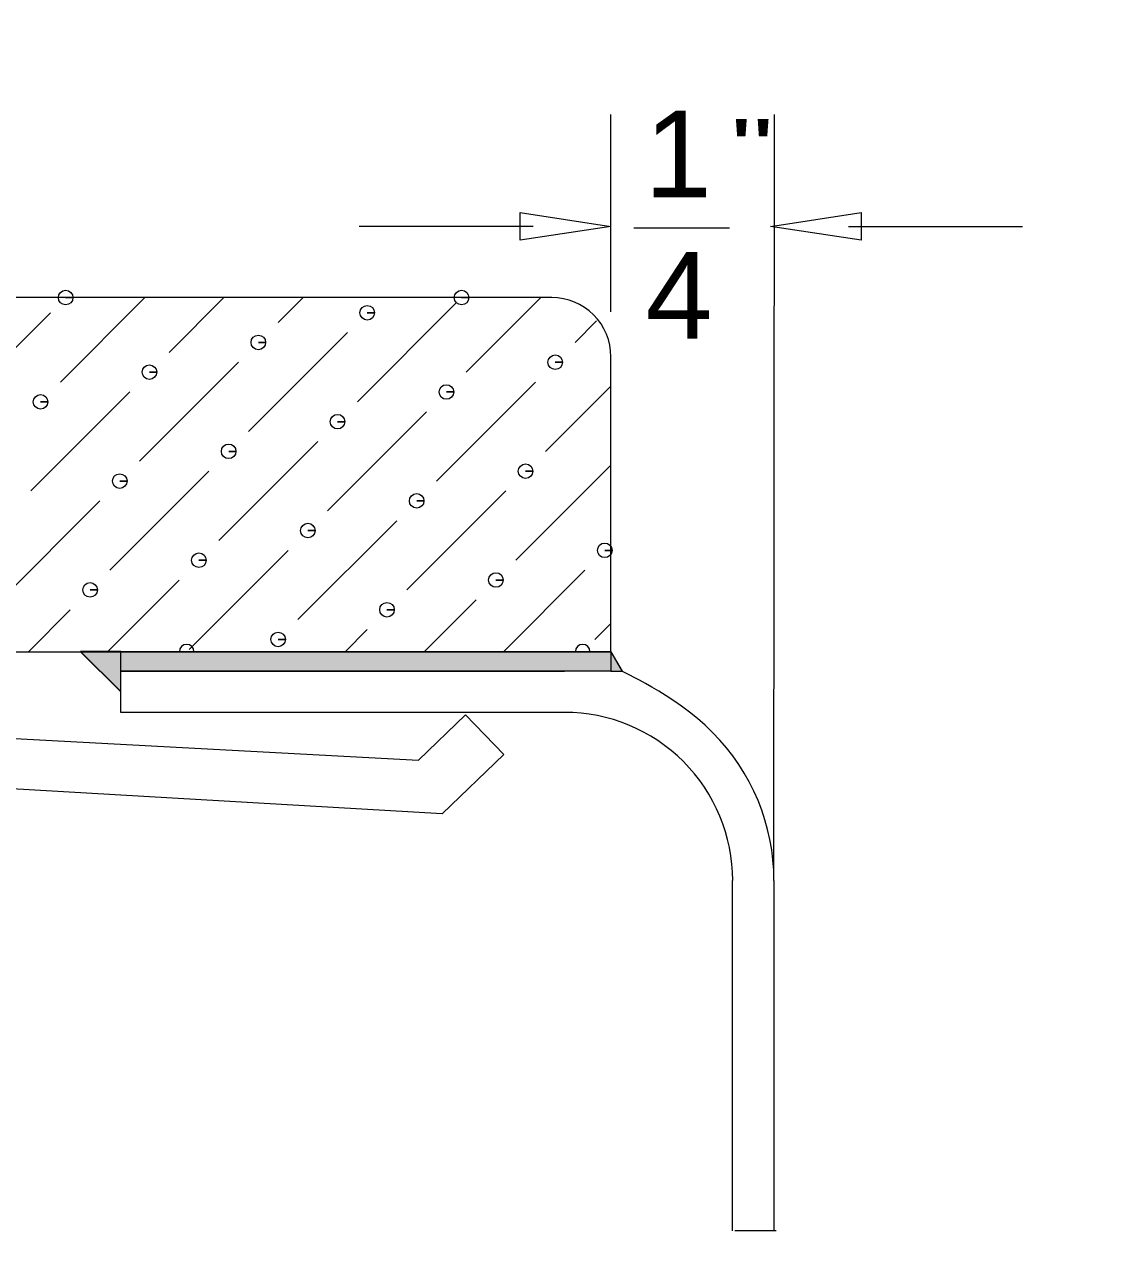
# Model space of a CAD drawing. Header units: millimetres. Extents: x 222 to 1427, y 261 to 1107.
# Drawn here: x 1012.64 to 1049.01, y 781.16 to 822.81 of the extents above; entities that cross this region are included whole.
import ezdxf

# ---------------------------------------------------------------- set-up
doc = ezdxf.new("R2010")
doc.units = ezdxf.units.MM
doc.linetypes.add('ACAD_ISO02W100', pattern=[15, 12, -3])
for name, color, linetype, lineweight in [('文字', 3, 'Continuous', 30), ('細實線', 1, 'Continuous', 13), ('虚线', 2, 'ACAD_ISO02W100', 30)]:
    doc.layers.add(name, color=color, linetype=linetype, lineweight=lineweight)
doc.styles.add('0', font='arial.ttf', dxfattribs={"height": 1})
doc.styles.add('DIM', font='txt.shx', dxfattribs={"width": 0.7, "bigfont": 'chineset.shx'})
doc.dimstyles.new('mm+in', dxfattribs={"dimscale": 3, "dimtxt": 3.5, "dimasz": 2.5, "dimexe": 1.25, "dimexo": 0.625, "dimgap": 2, "dimtad": 1, "dimtoh": 1, "dimdsep": 46, "dimtxsty": 'DIM', "dimcen": 0, "dimclrd": 1, "dimclre": 1, "dimclrt": 3, "dimadec": 0, "dimazin": 0, "dimtfac": 1, "dimtofl": 0, "dimtmove": 0, "dimatfit": 3, "dimfxl": 1, "dimlwd": -1, "dimarcsym": 0})

# ---------------------------------------------------------------- blocks, each defined once
blk = doc.blocks.new('*D20')
at = {"color": 1, "lineweight": -2}
for p, q in [((774.026, 875.92), (1139.02, 875.92)), ((774.026, 483.62), (1139.02, 483.62))]:
    blk.add_line(p, q, dxfattribs=at)
at = {"color": 1}
blk.add_line((1135.27, 868.42), (1135.27, 491.12), dxfattribs=at)
for points in [[(1136.52, 868.42), (1134.02, 868.42), (1135.27, 875.92)], [(1134.02, 491.12), (1136.52, 491.12), (1135.27, 483.62)]]:
    blk.add_solid(points, dxfattribs=at)
at = {"layer": 'Defpoints', "color": 0}
for p in [(772.151, 875.92), (772.151, 483.62), (1135.27, 483.62)]:
    blk.add_point(p, dxfattribs=at)
at = {"color": 3, "lineweight": 0, "insert": (1124.02, 679.77), "char_height": 10.5, "attachment_point": 5, "rotation": 90, "style": 'DIM'}
blk.add_mtext('392.3mm [15 7/16"]', dxfattribs=at)
blk = doc.blocks.new('*D21')
at = {"color": 1, "lineweight": -2}
for p, q in [((774.026, 882.27), (1172.571, 882.27)), ((774.026, 477.27), (1172.571, 477.27))]:
    blk.add_line(p, q, dxfattribs=at)
at = {"color": 1}
blk.add_line((1168.821, 874.77), (1168.821, 484.77), dxfattribs=at)
for points in [[(1170.071, 874.77), (1167.571, 874.77), (1168.821, 882.27)], [(1167.571, 484.77), (1170.071, 484.77), (1168.821, 477.27)]]:
    blk.add_solid(points, dxfattribs=at)
at = {"layer": 'Defpoints', "color": 0}
for p in [(772.151, 882.27), (772.151, 477.27), (1168.821, 477.27)]:
    blk.add_point(p, dxfattribs=at)
at = {"color": 3, "lineweight": 0, "insert": (1157.571, 679.77), "char_height": 10.5, "attachment_point": 5, "rotation": 90, "style": 'DIM'}
blk.add_mtext('405mm [15 15/16"]', dxfattribs=at)
blk = doc.blocks.new('*D22')
at = {"color": 1, "lineweight": -2}
for p, q in [((774.026, 888.62), (1211.26, 888.62)), ((774.026, 470.92), (1211.26, 470.92))]:
    blk.add_line(p, q, dxfattribs=at)
at = {"color": 1}
blk.add_line((1207.51, 881.12), (1207.51, 478.42), dxfattribs=at)
for points in [[(1208.76, 881.12), (1206.26, 881.12), (1207.51, 888.62)], [(1206.26, 478.42), (1208.76, 478.42), (1207.51, 470.92)]]:
    blk.add_solid(points, dxfattribs=at)
at = {"layer": 'Defpoints', "color": 0}
for p in [(772.151, 888.62), (772.151, 470.92), (1207.51, 470.92)]:
    blk.add_point(p, dxfattribs=at)
at = {"color": 3, "lineweight": 0, "insert": (1196.26, 679.77), "char_height": 10.5, "attachment_point": 5, "rotation": 90, "style": 'DIM'}
blk.add_mtext('417.7mm [16 7/16"]', dxfattribs=at)
blk = doc.blocks.new('*D23')
at = {"color": 1, "lineweight": -2}
for p, q in [((459.501, 681.645), (459.501, 928.056)), ((1084.801, 681.645), (1084.801, 928.056))]:
    blk.add_line(p, q, dxfattribs=at)
at = {"color": 1}
blk.add_line((467.001, 924.306), (1077.301, 924.306), dxfattribs=at)
for points in [[(467.001, 925.556), (467.001, 923.056), (459.501, 924.306)], [(1077.301, 923.056), (1077.301, 925.556), (1084.801, 924.306)]]:
    blk.add_solid(points, dxfattribs=at)
at = {"layer": 'Defpoints', "color": 0}
for p in [(1084.801, 924.306), (459.501, 679.77), (1084.801, 679.77)]:
    blk.add_point(p, dxfattribs=at)
at = {"color": 3, "lineweight": 0, "insert": (772.151, 935.556), "char_height": 10.5, "attachment_point": 5, "style": 'DIM'}
blk.add_mtext('625.3mm [24 5/8"]', dxfattribs=at)
blk = doc.blocks.new('*D24')
at = {"color": 1, "lineweight": -2}
for p, q in [((453.151, 681.645), (453.151, 958.728)), ((1091.151, 681.645), (1091.151, 958.728))]:
    blk.add_line(p, q, dxfattribs=at)
at = {"color": 1}
blk.add_line((460.651, 954.978), (1083.651, 954.978), dxfattribs=at)
for points in [[(460.651, 956.228), (460.651, 953.728), (453.151, 954.978)], [(1083.651, 953.728), (1083.651, 956.228), (1091.151, 954.978)]]:
    blk.add_solid(points, dxfattribs=at)
at = {"layer": 'Defpoints', "color": 0}
for p in [(1091.151, 954.978), (453.151, 679.77), (1091.151, 679.77)]:
    blk.add_point(p, dxfattribs=at)
at = {"color": 3, "lineweight": 0, "insert": (772.151, 966.228), "char_height": 10.5, "attachment_point": 5, "style": 'DIM'}
blk.add_mtext('638mm [25 1/8"]', dxfattribs=at)
blk = doc.blocks.new('*D25')
at = {"color": 1, "lineweight": -2}
for p, q in [((446.801, 681.645), (446.801, 987.606)), ((1097.501, 681.645), (1097.501, 987.606))]:
    blk.add_line(p, q, dxfattribs=at)
at = {"color": 1}
blk.add_line((454.301, 983.856), (1090.001, 983.856), dxfattribs=at)
for points in [[(454.301, 985.106), (454.301, 982.606), (446.801, 983.856)], [(1090.001, 982.606), (1090.001, 985.106), (1097.501, 983.856)]]:
    blk.add_solid(points, dxfattribs=at)
at = {"layer": 'Defpoints', "color": 0}
for p in [(1097.501, 983.856), (446.801, 679.77), (1097.501, 679.77)]:
    blk.add_point(p, dxfattribs=at)
at = {"color": 3, "lineweight": 0, "insert": (772.151, 995.106), "char_height": 10.5, "attachment_point": 5, "style": 'DIM'}
blk.add_mtext('650.7mm [25 5/8"]', dxfattribs=at)

msp = doc.modelspace()

# ---------------------------------------------------------------- hatches: boundary and pattern name
at = {"layer": '細實線', "lineweight": 0}
h = msp.add_hatch(color=256, dxfattribs=at)
edge = h.paths.add_edge_path()
edge.add_spline(control_points=[(1015.902, 800.205), (1015.903, 800.204), (1015.904, 800.204), (1015.904, 800.204), (1015.904, 800.204), (1015.904, 801.51), (1015.904, 801.559)], knot_values=[0.509482, 0.509482, 0.509482, 0.509482, 0.514209, 0.514209, 0.514209, 1.004727, 1.004727, 1.004727, 1.004727], degree=3, periodic=0)
edge.add_spline(control_points=[(1015.904, 801.559), (1015.453, 801.559), (1014.998, 801.559), (1014.54, 801.559)], knot_values=[0.589702, 0.589702, 0.589702, 0.589702, 0.609025, 0.609025, 0.609025, 0.609025], degree=3, periodic=0)
edge.add_spline(control_points=[(1014.54, 801.559), (1014.589, 801.511), (1015.853, 800.253), (1015.902, 800.205)], knot_values=[0.004727, 0.004727, 0.004727, 0.004727, 0.245259, 0.245259, 0.245259, 0.245259], degree=3, periodic=0)
edge.add_spline(control_points=[(1015.902, 800.205), (1015.902, 800.553), (1015.902, 800.899), (1015.902, 800.899)], knot_values=[0.502295, 0.502295, 0.502295, 0.502295, 1, 1, 1, 1], degree=3, periodic=0)
edge.add_spline(control_points=[(1032.514, 800.903), (1032.514, 800.903), (1015.904, 800.903), (1015.904, 800.903)], knot_values=[0.5, 0.5, 0.5, 0.5, 1, 1, 1, 1], degree=3, periodic=0)
edge = h.paths.add_edge_path()
edge.add_spline(control_points=[(1032.897, 800.903), (1032.867, 800.954), (1032.542, 801.508), (1032.514, 801.556)], knot_values=[0.041296, 0.041296, 0.041296, 0.041296, 0.955207, 0.955207, 0.955207, 0.955207], degree=3, periodic=0)
edge.add_spline(control_points=[(1032.514, 801.556), (1032.514, 801.529), (1032.514, 801.397), (1032.514, 801.258)], knot_values=[0.131591, 0.131591, 0.131591, 0.131591, 0.237552, 0.237552, 0.237552, 0.237552], degree=3, periodic=0)
edge.add_spline(control_points=[(1032.514, 801.258), (1032.514, 801.228), (1032.514, 801.198), (1032.514, 801.169)], knot_values=[0.10896, 0.10896, 0.10896, 0.10896, 0.131591, 0.131591, 0.131591, 0.131591], degree=3, periodic=0)
edge.add_spline(control_points=[(1032.514, 801.169), (1032.514, 801.028), (1032.514, 800.903), (1032.514, 800.903), (1032.514, 800.903), (1032.514, 800.903), (1032.514, 800.903)], knot_values=[0.99999, 0.99999, 0.99999, 0.99999, 1.10895, 1.10895, 1.10895, 1.10896, 1.10896, 1.10896, 1.10896], degree=3, periodic=0)
edge.add_spline(control_points=[(1032.514, 800.903), (1032.514, 800.903), (1032.858, 800.903), (1032.897, 800.903)], knot_values=[0.528818, 0.528818, 0.528818, 0.528818, 0.99999, 0.99999, 0.99999, 0.99999], degree=3, periodic=0)
h = msp.add_hatch(color=256, dxfattribs=at)
edge = h.paths.add_edge_path()
edge.add_spline(control_points=[(1032.514, 801.258), (1032.514, 801.397), (1032.514, 801.529), (1032.514, 801.556)], knot_values=[0.131591, 0.131591, 0.131591, 0.131591, 0.237552, 0.237552, 0.237552, 0.237552], degree=3, periodic=0)
edge.add_spline(control_points=[(1032.514, 801.556), (1032.513, 801.558), (1032.512, 801.559), (1032.512, 801.559)], knot_values=[0.00001, 0.00001, 0.00001, 0.00001, 0.041296, 0.041296, 0.041296, 0.041296], degree=3, periodic=0)
edge.add_spline(control_points=[(1032.512, 801.559), (1032.488, 801.559), (1032.243, 801.559), (1031.805, 801.559)], knot_values=[0.928845, 0.928845, 0.928845, 0.928845, 0.996374, 0.996374, 0.996374, 0.996374], degree=3, periodic=0)
edge.add_spline(control_points=[(1031.805, 801.559), (1031.805, 801.559), (1031.735, 801.559), (1031.67, 801.559)], knot_values=[0.066844, 0.066844, 0.066844, 0.066844, 0.142857, 0.142857, 0.142857, 0.142857], degree=3, periodic=0)
edge.add_spline(control_points=[(1031.67, 801.559), (1031.56, 801.559), (1031.44, 801.559), (1031.311, 801.559)], knot_values=[0.906562, 0.906562, 0.906562, 0.906562, 0.922159, 0.922159, 0.922159, 0.922159], degree=3, periodic=0)
edge.add_spline(control_points=[(1031.311, 801.559), (1029.814, 801.559), (1027.02, 801.559), (1023.506, 801.559)], knot_values=[0.726171, 0.726171, 0.726171, 0.726171, 0.906562, 0.906562, 0.906562, 0.906562], degree=3, periodic=0)
edge.add_spline(control_points=[(1023.506, 801.559), (1021.926, 801.559), (1020.202, 801.559), (1018.384, 801.559)], knot_values=[0.645122, 0.645122, 0.645122, 0.645122, 0.726171, 0.726171, 0.726171, 0.726171], degree=3, periodic=0)
edge.add_spline(control_points=[(1018.382, 801.559), (1018.38, 801.559), (1018.378, 801.559), (1018.376, 801.559)], knot_values=[0.127452, 0.127452, 0.127452, 0.127452, 0.135107, 0.135107, 0.135107, 0.135107], degree=3, periodic=0)
edge.add_spline(control_points=[(1018.376, 801.559), (1018.371, 801.559), (1018.364, 801.559), (1018.355, 801.559)], knot_values=[0.112431, 0.112431, 0.112431, 0.112431, 0.127452, 0.127452, 0.127452, 0.127452], degree=3, periodic=0)
edge.add_spline(control_points=[(1018.355, 801.559), (1018.338, 801.559), (1018.316, 801.559), (1018.291, 801.559)], knot_values=[0.083538, 0.083538, 0.083538, 0.083538, 0.112431, 0.112431, 0.112431, 0.112431], degree=3, periodic=0)
edge.add_spline(control_points=[(1018.291, 801.559), (1018.28, 801.559), (1018.269, 801.559), (1018.257, 801.559)], knot_values=[0.070163, 0.070163, 0.070163, 0.070163, 0.083538, 0.083538, 0.083538, 0.083538], degree=3, periodic=0)
edge.add_spline(control_points=[(1018.291, 801.559), (1018.158, 801.559), (1018.024, 801.559), (1017.89, 801.559)], knot_values=[0.637816, 0.637816, 0.637816, 0.637816, 0.643752, 0.643752, 0.643752, 0.643752], degree=3, periodic=0)
edge.add_spline(control_points=[(1017.89, 801.559), (1017.238, 801.559), (1016.575, 801.559), (1015.904, 801.559)], knot_values=[0.609025, 0.609025, 0.609025, 0.609025, 0.637816, 0.637816, 0.637816, 0.637816], degree=3, periodic=0)
edge.add_spline(control_points=[(1015.904, 801.559), (1015.904, 801.51), (1015.904, 800.204), (1015.904, 800.204), (1015.904, 800.204), (1015.903, 800.204), (1015.902, 800.205)], knot_values=[0.509482, 0.509482, 0.509482, 0.509482, 1, 1, 1, 1.004727, 1.004727, 1.004727, 1.004727], degree=3, periodic=0)
edge.add_spline(control_points=[(1015.904, 800.903), (1015.904, 800.903), (1032.514, 800.903), (1032.514, 800.903)], knot_values=[0.5, 0.5, 0.5, 0.5, 1, 1, 1, 1], degree=3, periodic=0)
edge.add_spline(control_points=[(1032.514, 800.903), (1032.514, 800.903), (1032.514, 800.903), (1032.514, 800.903), (1032.514, 800.903), (1032.514, 801.028), (1032.514, 801.169)], knot_values=[0.99999, 0.99999, 0.99999, 0.99999, 1, 1, 1, 1.10896, 1.10896, 1.10896, 1.10896], degree=3, periodic=0)
edge.add_spline(control_points=[(1032.514, 801.169), (1032.514, 801.198), (1032.514, 801.228), (1032.514, 801.258)], knot_values=[0.10896, 0.10896, 0.10896, 0.10896, 0.131591, 0.131591, 0.131591, 0.131591], degree=3, periodic=0)

# ---------------------------------------------------------------- linework, layer by layer
at = {"lineweight": 0}
msp.add_lwpolyline([(551.151, 470.92), (993.151, 470.92, 0.414214), (1097.501, 575.27), (1097.501, 784.27, 0.414214), (993.151, 888.62), (551.151, 888.62, 0.414214), (446.801, 784.27), (446.801, 575.27, 0.414214)], format="xyb", close=True, dxfattribs=at)
at = {"layer": '文字', "lineweight": 0}
msp.add_lwpolyline([(551.151, 483.62), (993.151, 483.62, 0.414214), (1084.801, 575.27), (1084.801, 784.27, 0.414214), (993.151, 875.92), (551.151, 875.92, 0.414214), (459.501, 784.27), (459.501, 575.27, 0.414214)], format="xyb", close=True, dxfattribs=at)
at = {"layer": '細實線', "lineweight": 0}
for points in [[(1032.516, 813.076), (1032.516, 813.076), (1032.516, 819.768), (1032.516, 819.768)], [(1038.041, 793.799), (1038.041, 793.799), (1038.06, 819.768), (1038.06, 819.768)], [(1029.882, 815.971), (1029.882, 815.971), (1023.978, 815.971), (1023.978, 815.971)], [(1033.297, 815.918), (1033.297, 815.918), (1036.535, 815.918), (1036.535, 815.918)], [(1040.564, 815.971), (1040.564, 815.971), (1046.468, 815.971), (1046.468, 815.971)], [(1030.51, 813.559), (1030.51, 813.559), (982.62, 813.559), (982.62, 813.559)], [(1013.855, 810.696), (1013.855, 810.696), (1016.718, 813.559), (1016.718, 813.559)], [(1017.546, 811.703), (1017.546, 811.703), (1019.401, 813.559), (1019.401, 813.559)], [(1021.237, 812.71), (1021.237, 812.71), (1022.085, 813.559), (1022.085, 813.559)], [(1023.921, 810.026), (1023.921, 810.026), (1027.276, 813.381), (1027.276, 813.381)], [(1027.612, 811.032), (1027.612, 811.032), (1030.137, 813.559), (1030.137, 813.559)], [(1010.166, 809.69), (1010.166, 809.69), (1013.519, 813.045), (1013.519, 813.045)], [(1031.301, 812.038), (1031.301, 812.038), (1032.03, 812.769), (1032.03, 812.769)], [(1020.229, 809.018), (1020.229, 809.018), (1023.585, 812.373), (1023.585, 812.373)], [(1016.54, 808.012), (1016.54, 808.012), (1019.896, 811.369), (1019.896, 811.369)], [(1032.512, 801.559), (1032.512, 801.559), (1032.512, 811.555), (1032.512, 811.555)], [(1026.604, 807.341), (1026.604, 807.341), (1029.96, 810.696), (1029.96, 810.696)], [(1030.295, 808.348), (1030.295, 808.348), (1032.51, 810.563), (1032.51, 810.563)], [(1012.849, 807.007), (1012.849, 807.007), (1016.204, 810.36), (1016.204, 810.36)], [(1022.912, 806.334), (1022.912, 806.334), (1026.268, 809.69), (1026.268, 809.69)], [(1019.224, 805.329), (1019.224, 805.329), (1022.577, 808.682), (1022.577, 808.682)], [(1015.533, 804.323), (1015.533, 804.323), (1018.887, 807.676), (1018.887, 807.676)], [(1029.288, 804.657), (1029.288, 804.657), (1032.51, 807.88), (1032.51, 807.88)], [(1025.598, 803.651), (1025.598, 803.651), (1028.954, 807.007), (1028.954, 807.007)], [(1011.843, 803.316), (1011.843, 803.316), (1015.197, 806.671), (1015.197, 806.671)], [(1021.907, 802.646), (1021.907, 802.646), (1025.262, 805.999), (1025.262, 805.999)], [(1018.218, 801.638), (1018.218, 801.638), (1021.571, 804.993), (1021.571, 804.993)], [(1028.872, 801.559), (1028.872, 801.559), (1031.635, 804.323), (1031.635, 804.323)], [(1015.454, 801.559), (1015.454, 801.559), (1017.882, 803.987), (1017.882, 803.987)], [(1012.77, 801.559), (1012.77, 801.559), (1014.191, 802.979), (1014.191, 802.979)], [(1026.189, 801.559), (1026.189, 801.559), (1027.946, 803.316), (1027.946, 803.316)], [(1023.506, 801.559), (1023.506, 801.559), (1024.254, 802.309), (1024.254, 802.309)], [(1031.971, 801.974), (1031.971, 801.974), (1032.51, 802.511), (1032.51, 802.511)], [(983.523, 801.559), (983.523, 801.559), (1032.514, 801.559), (1032.514, 801.559)], [(1014.535, 801.559), (1014.535, 801.559), (1015.9, 800.201), (1015.9, 800.201)], [(1015.904, 801.561), (1015.904, 801.561), (1032.514, 801.561), (1032.514, 801.561)], [(1032.512, 801.559), (1032.512, 801.559), (1032.9, 800.899), (1032.9, 800.899)], [(1032.514, 801.561), (1032.514, 801.561), (1032.514, 800.903), (1032.514, 800.903)], [(1015.902, 799.502), (1015.902, 799.502), (1015.902, 800.899), (1015.902, 800.899)], [(1032.514, 800.903), (1032.514, 800.903), (1015.904, 800.903), (1015.904, 800.903)], [(1015.904, 800.901), (1015.904, 800.901), (1030.943, 800.899), (1030.943, 800.899)], [(988.303, 799.901), (988.303, 799.901), (1025.989, 797.881), (1025.989, 797.881)], [(1030.941, 799.502), (1030.941, 799.502), (1015.902, 799.502), (1015.902, 799.502)], [(1025.992, 797.881), (1025.992, 797.881), (1027.59, 799.421), (1027.59, 799.421)], [(1027.59, 799.421), (1027.59, 799.421), (1028.884, 798.075), (1028.884, 798.075)], [(1026.792, 796.062), (1026.792, 796.062), (987.305, 798.359), (987.305, 798.359)], [(1028.884, 798.075), (1028.884, 798.075), (1026.792, 796.062), (1026.792, 796.062)], [(1036.641, 781.935), (1036.641, 781.935), (1036.641, 793.799), (1036.641, 793.799)], [(1038.041, 793.799), (1038.041, 793.799), (1038.041, 781.935), (1038.041, 781.935)], [(1038.115, 781.935), (1038.115, 781.935), (1036.718, 781.935), (1036.718, 781.935)]]:
    msp.add_open_spline(points, degree=3, dxfattribs=at)
for points, knots in [([(1032.516, 815.971), (1032.516, 815.971), (1029.445, 816.444), (1029.445, 816.444), (1029.445, 816.444), (1029.445, 816.444), (1029.445, 815.5), (1029.445, 815.5), (1029.445, 815.5), (1029.445, 815.5), (1032.516, 815.971), (1032.516, 815.971)], [0, 0, 0, 0, 0.25, 0.25, 0.25, 0.25, 0.5, 0.5, 0.5, 0.5, 1, 1, 1, 1]), ([(1037.93, 815.971), (1037.93, 815.971), (1041.001, 815.5), (1041.001, 815.5), (1041.001, 815.5), (1041.001, 815.5), (1041.001, 816.444), (1041.001, 816.444), (1041.001, 816.444), (1041.001, 816.444), (1037.93, 815.971), (1037.93, 815.971)], [0, 0, 0, 0, 0.25, 0.25, 0.25, 0.25, 0.5, 0.5, 0.5, 0.5, 1, 1, 1, 1]), ([(1014.033, 813.559), (1014.033, 813.559), (1014.28, 813.559), (1014.28, 813.559), (1014.28, 813.559), (1014.28, 813.695), (1014.169, 813.806), (1014.033, 813.806), (1014.033, 813.806), (1013.897, 813.806), (1013.786, 813.695), (1013.786, 813.559), (1013.786, 813.559), (1013.786, 813.423), (1013.897, 813.312), (1014.033, 813.312), (1014.033, 813.312), (1014.169, 813.312), (1014.28, 813.423), (1014.28, 813.559), (1014.28, 813.559), (1014.28, 813.559), (1014.033, 813.559), (1014.033, 813.559)], [0, 0, 0, 0, 0.142857, 0.142857, 0.142857, 0.142857, 0.285714, 0.285714, 0.285714, 0.285714, 0.428571, 0.428571, 0.428571, 0.428571, 0.571429, 0.571429, 0.571429, 0.571429, 0.714286, 0.714286, 0.714286, 0.714286, 1, 1, 1, 1]), ([(1027.454, 813.559), (1027.454, 813.559), (1027.701, 813.559), (1027.701, 813.559), (1027.701, 813.559), (1027.701, 813.695), (1027.589, 813.806), (1027.454, 813.806), (1027.454, 813.806), (1027.317, 813.806), (1027.206, 813.695), (1027.206, 813.559), (1027.206, 813.559), (1027.206, 813.423), (1027.317, 813.312), (1027.454, 813.312), (1027.454, 813.312), (1027.589, 813.312), (1027.701, 813.423), (1027.701, 813.559), (1027.701, 813.559), (1027.701, 813.559), (1027.454, 813.559), (1027.454, 813.559)], [0, 0, 0, 0, 0.142857, 0.142857, 0.142857, 0.142857, 0.285714, 0.285714, 0.285714, 0.285714, 0.428571, 0.428571, 0.428571, 0.428571, 0.571429, 0.571429, 0.571429, 0.571429, 0.714286, 0.714286, 0.714286, 0.714286, 1, 1, 1, 1]), ([(1032.516, 811.555), (1032.516, 812.087), (1032.305, 812.597), (1031.93, 812.973), (1031.93, 812.973), (1031.554, 813.348), (1031.044, 813.559), (1030.512, 813.559)], [0, 0, 0, 0, 0.333333, 0.333333, 0.333333, 0.333333, 1, 1, 1, 1]), ([(1024.254, 813.045), (1024.254, 813.045), (1024.502, 813.045), (1024.502, 813.045), (1024.502, 813.045), (1024.502, 813.181), (1024.391, 813.293), (1024.254, 813.293), (1024.254, 813.293), (1024.118, 813.293), (1024.008, 813.181), (1024.008, 813.045), (1024.008, 813.045), (1024.008, 812.91), (1024.118, 812.798), (1024.254, 812.798), (1024.254, 812.798), (1024.391, 812.798), (1024.502, 812.91), (1024.502, 813.045), (1024.502, 813.045), (1024.502, 813.045), (1024.254, 813.045), (1024.254, 813.045)], [0, 0, 0, 0, 0.142857, 0.142857, 0.142857, 0.142857, 0.285714, 0.285714, 0.285714, 0.285714, 0.428571, 0.428571, 0.428571, 0.428571, 0.571429, 0.571429, 0.571429, 0.571429, 0.714286, 0.714286, 0.714286, 0.714286, 1, 1, 1, 1]), ([(1020.565, 812.038), (1020.565, 812.038), (1020.812, 812.038), (1020.812, 812.038), (1020.812, 812.038), (1020.812, 812.174), (1020.701, 812.285), (1020.565, 812.285), (1020.565, 812.285), (1020.429, 812.285), (1020.318, 812.174), (1020.318, 812.038), (1020.318, 812.038), (1020.318, 811.901), (1020.429, 811.791), (1020.565, 811.791), (1020.565, 811.791), (1020.701, 811.791), (1020.812, 811.901), (1020.812, 812.038), (1020.812, 812.038), (1020.812, 812.038), (1020.565, 812.038), (1020.565, 812.038)], [0, 0, 0, 0, 0.142857, 0.142857, 0.142857, 0.142857, 0.285714, 0.285714, 0.285714, 0.285714, 0.428571, 0.428571, 0.428571, 0.428571, 0.571429, 0.571429, 0.571429, 0.571429, 0.714286, 0.714286, 0.714286, 0.714286, 1, 1, 1, 1]), ([(1030.629, 811.369), (1030.629, 811.369), (1030.876, 811.369), (1030.876, 811.369), (1030.876, 811.369), (1030.876, 811.504), (1030.765, 811.615), (1030.629, 811.615), (1030.629, 811.615), (1030.493, 811.615), (1030.382, 811.504), (1030.382, 811.369), (1030.382, 811.369), (1030.382, 811.232), (1030.493, 811.121), (1030.629, 811.121), (1030.629, 811.121), (1030.765, 811.121), (1030.876, 811.232), (1030.876, 811.369), (1030.876, 811.369), (1030.876, 811.369), (1030.629, 811.369), (1030.629, 811.369)], [0, 0, 0, 0, 0.142857, 0.142857, 0.142857, 0.142857, 0.285714, 0.285714, 0.285714, 0.285714, 0.428571, 0.428571, 0.428571, 0.428571, 0.571429, 0.571429, 0.571429, 0.571429, 0.714286, 0.714286, 0.714286, 0.714286, 1, 1, 1, 1]), ([(1016.875, 811.032), (1016.875, 811.032), (1017.121, 811.032), (1017.121, 811.032), (1017.121, 811.032), (1017.121, 811.168), (1017.01, 811.279), (1016.875, 811.279), (1016.875, 811.279), (1016.738, 811.279), (1016.627, 811.168), (1016.627, 811.032), (1016.627, 811.032), (1016.627, 810.896), (1016.738, 810.785), (1016.875, 810.785), (1016.875, 810.785), (1017.01, 810.785), (1017.121, 810.896), (1017.121, 811.032), (1017.121, 811.032), (1017.121, 811.032), (1016.875, 811.032), (1016.875, 811.032)], [0, 0, 0, 0, 0.142857, 0.142857, 0.142857, 0.142857, 0.285714, 0.285714, 0.285714, 0.285714, 0.428571, 0.428571, 0.428571, 0.428571, 0.571429, 0.571429, 0.571429, 0.571429, 0.714286, 0.714286, 0.714286, 0.714286, 1, 1, 1, 1]), ([(1026.94, 810.36), (1026.94, 810.36), (1027.187, 810.36), (1027.187, 810.36), (1027.187, 810.36), (1027.187, 810.496), (1027.076, 810.607), (1026.94, 810.607), (1026.94, 810.607), (1026.804, 810.607), (1026.693, 810.496), (1026.693, 810.36), (1026.693, 810.36), (1026.693, 810.224), (1026.804, 810.113), (1026.94, 810.113), (1026.94, 810.113), (1027.076, 810.113), (1027.187, 810.224), (1027.187, 810.36), (1027.187, 810.36), (1027.187, 810.36), (1026.94, 810.36), (1026.94, 810.36)], [0, 0, 0, 0, 0.142857, 0.142857, 0.142857, 0.142857, 0.285714, 0.285714, 0.285714, 0.285714, 0.428571, 0.428571, 0.428571, 0.428571, 0.571429, 0.571429, 0.571429, 0.571429, 0.714286, 0.714286, 0.714286, 0.714286, 1, 1, 1, 1]), ([(1013.185, 810.026), (1013.185, 810.026), (1013.432, 810.026), (1013.432, 810.026), (1013.432, 810.026), (1013.432, 810.162), (1013.321, 810.273), (1013.185, 810.273), (1013.185, 810.273), (1013.049, 810.273), (1012.938, 810.162), (1012.938, 810.026), (1012.938, 810.026), (1012.938, 809.89), (1013.049, 809.779), (1013.185, 809.779), (1013.185, 809.779), (1013.321, 809.779), (1013.432, 809.89), (1013.432, 810.026), (1013.432, 810.026), (1013.432, 810.026), (1013.185, 810.026), (1013.185, 810.026)], [0, 0, 0, 0, 0.142857, 0.142857, 0.142857, 0.142857, 0.285714, 0.285714, 0.285714, 0.285714, 0.428571, 0.428571, 0.428571, 0.428571, 0.571429, 0.571429, 0.571429, 0.571429, 0.714286, 0.714286, 0.714286, 0.714286, 1, 1, 1, 1]), ([(1023.249, 809.354), (1023.249, 809.354), (1023.495, 809.354), (1023.495, 809.354), (1023.495, 809.354), (1023.495, 809.49), (1023.385, 809.601), (1023.249, 809.601), (1023.249, 809.601), (1023.112, 809.601), (1023.002, 809.49), (1023.002, 809.354), (1023.002, 809.354), (1023.002, 809.218), (1023.112, 809.107), (1023.249, 809.107), (1023.249, 809.107), (1023.385, 809.107), (1023.495, 809.218), (1023.495, 809.354), (1023.495, 809.354), (1023.495, 809.354), (1023.249, 809.354), (1023.249, 809.354)], [0, 0, 0, 0, 0.142857, 0.142857, 0.142857, 0.142857, 0.285714, 0.285714, 0.285714, 0.285714, 0.428571, 0.428571, 0.428571, 0.428571, 0.571429, 0.571429, 0.571429, 0.571429, 0.714286, 0.714286, 0.714286, 0.714286, 1, 1, 1, 1]), ([(1019.56, 808.348), (1019.56, 808.348), (1019.807, 808.348), (1019.807, 808.348), (1019.807, 808.348), (1019.807, 808.485), (1019.696, 808.595), (1019.56, 808.595), (1019.56, 808.595), (1019.424, 808.595), (1019.313, 808.485), (1019.313, 808.348), (1019.313, 808.348), (1019.313, 808.212), (1019.424, 808.101), (1019.56, 808.101), (1019.56, 808.101), (1019.696, 808.101), (1019.807, 808.212), (1019.807, 808.348), (1019.807, 808.348), (1019.807, 808.348), (1019.56, 808.348), (1019.56, 808.348)], [0, 0, 0, 0, 0.142857, 0.142857, 0.142857, 0.142857, 0.285714, 0.285714, 0.285714, 0.285714, 0.428571, 0.428571, 0.428571, 0.428571, 0.571429, 0.571429, 0.571429, 0.571429, 0.714286, 0.714286, 0.714286, 0.714286, 1, 1, 1, 1]), ([(1015.868, 807.341), (1015.868, 807.341), (1016.116, 807.341), (1016.116, 807.341), (1016.116, 807.341), (1016.116, 807.476), (1016.004, 807.588), (1015.868, 807.588), (1015.868, 807.588), (1015.732, 807.588), (1015.621, 807.476), (1015.621, 807.341), (1015.621, 807.341), (1015.621, 807.204), (1015.732, 807.093), (1015.868, 807.093), (1015.868, 807.093), (1016.004, 807.093), (1016.116, 807.204), (1016.116, 807.341), (1016.116, 807.341), (1016.116, 807.341), (1015.868, 807.341), (1015.868, 807.341)], [0, 0, 0, 0, 0.142857, 0.142857, 0.142857, 0.142857, 0.285714, 0.285714, 0.285714, 0.285714, 0.428571, 0.428571, 0.428571, 0.428571, 0.571429, 0.571429, 0.571429, 0.571429, 0.714286, 0.714286, 0.714286, 0.714286, 1, 1, 1, 1]), ([(1029.623, 807.676), (1029.623, 807.676), (1029.871, 807.676), (1029.871, 807.676), (1029.871, 807.676), (1029.871, 807.813), (1029.76, 807.924), (1029.623, 807.924), (1029.623, 807.924), (1029.487, 807.924), (1029.376, 807.813), (1029.376, 807.676), (1029.376, 807.676), (1029.376, 807.541), (1029.487, 807.43), (1029.623, 807.43), (1029.623, 807.43), (1029.76, 807.43), (1029.871, 807.541), (1029.871, 807.676), (1029.871, 807.676), (1029.871, 807.676), (1029.623, 807.676), (1029.623, 807.676)], [0, 0, 0, 0, 0.142857, 0.142857, 0.142857, 0.142857, 0.285714, 0.285714, 0.285714, 0.285714, 0.428571, 0.428571, 0.428571, 0.428571, 0.571429, 0.571429, 0.571429, 0.571429, 0.714286, 0.714286, 0.714286, 0.714286, 1, 1, 1, 1]), ([(1025.932, 806.671), (1025.932, 806.671), (1026.179, 806.671), (1026.179, 806.671), (1026.179, 806.671), (1026.179, 806.807), (1026.068, 806.917), (1025.932, 806.917), (1025.932, 806.917), (1025.796, 806.917), (1025.685, 806.807), (1025.685, 806.671), (1025.685, 806.671), (1025.685, 806.534), (1025.796, 806.424), (1025.932, 806.424), (1025.932, 806.424), (1026.068, 806.424), (1026.179, 806.534), (1026.179, 806.671), (1026.179, 806.671), (1026.179, 806.671), (1025.932, 806.671), (1025.932, 806.671)], [0, 0, 0, 0, 0.142857, 0.142857, 0.142857, 0.142857, 0.285714, 0.285714, 0.285714, 0.285714, 0.428571, 0.428571, 0.428571, 0.428571, 0.571429, 0.571429, 0.571429, 0.571429, 0.714286, 0.714286, 0.714286, 0.714286, 1, 1, 1, 1]), ([(1022.243, 805.665), (1022.243, 805.665), (1022.49, 805.665), (1022.49, 805.665), (1022.49, 805.665), (1022.49, 805.801), (1022.379, 805.912), (1022.243, 805.912), (1022.243, 805.912), (1022.107, 805.912), (1021.996, 805.801), (1021.996, 805.665), (1021.996, 805.665), (1021.996, 805.529), (1022.107, 805.417), (1022.243, 805.417), (1022.243, 805.417), (1022.379, 805.417), (1022.49, 805.529), (1022.49, 805.665), (1022.49, 805.665), (1022.49, 805.665), (1022.243, 805.665), (1022.243, 805.665)], [0, 0, 0, 0, 0.142857, 0.142857, 0.142857, 0.142857, 0.285714, 0.285714, 0.285714, 0.285714, 0.428571, 0.428571, 0.428571, 0.428571, 0.571429, 0.571429, 0.571429, 0.571429, 0.714286, 0.714286, 0.714286, 0.714286, 1, 1, 1, 1]), ([(1032.307, 804.993), (1032.307, 804.993), (1032.554, 804.993), (1032.554, 804.993), (1032.554, 804.993), (1032.554, 805.129), (1032.443, 805.24), (1032.307, 805.24), (1032.307, 805.24), (1032.171, 805.24), (1032.06, 805.129), (1032.06, 804.993), (1032.06, 804.993), (1032.06, 804.857), (1032.171, 804.746), (1032.307, 804.746), (1032.307, 804.746), (1032.443, 804.746), (1032.554, 804.857), (1032.554, 804.993), (1032.554, 804.993), (1032.554, 804.993), (1032.307, 804.993), (1032.307, 804.993)], [0, 0, 0, 0, 0.142857, 0.142857, 0.142857, 0.142857, 0.285714, 0.285714, 0.285714, 0.285714, 0.428571, 0.428571, 0.428571, 0.428571, 0.571429, 0.571429, 0.571429, 0.571429, 0.714286, 0.714286, 0.714286, 0.714286, 1, 1, 1, 1]), ([(1018.552, 804.657), (1018.552, 804.657), (1018.799, 804.657), (1018.799, 804.657), (1018.799, 804.657), (1018.799, 804.793), (1018.688, 804.904), (1018.552, 804.904), (1018.552, 804.904), (1018.416, 804.904), (1018.305, 804.793), (1018.305, 804.657), (1018.305, 804.657), (1018.305, 804.521), (1018.416, 804.41), (1018.552, 804.41), (1018.552, 804.41), (1018.688, 804.41), (1018.799, 804.521), (1018.799, 804.657), (1018.799, 804.657), (1018.799, 804.657), (1018.552, 804.657), (1018.552, 804.657)], [0, 0, 0, 0, 0.142857, 0.142857, 0.142857, 0.142857, 0.285714, 0.285714, 0.285714, 0.285714, 0.428571, 0.428571, 0.428571, 0.428571, 0.571429, 0.571429, 0.571429, 0.571429, 0.714286, 0.714286, 0.714286, 0.714286, 1, 1, 1, 1]), ([(1028.617, 803.987), (1028.617, 803.987), (1028.864, 803.987), (1028.864, 803.987), (1028.864, 803.987), (1028.864, 804.123), (1028.754, 804.234), (1028.617, 804.234), (1028.617, 804.234), (1028.481, 804.234), (1028.371, 804.123), (1028.371, 803.987), (1028.371, 803.987), (1028.371, 803.851), (1028.481, 803.74), (1028.617, 803.74), (1028.617, 803.74), (1028.754, 803.74), (1028.864, 803.851), (1028.864, 803.987), (1028.864, 803.987), (1028.864, 803.987), (1028.617, 803.987), (1028.617, 803.987)], [0, 0, 0, 0, 0.142857, 0.142857, 0.142857, 0.142857, 0.285714, 0.285714, 0.285714, 0.285714, 0.428571, 0.428571, 0.428571, 0.428571, 0.571429, 0.571429, 0.571429, 0.571429, 0.714286, 0.714286, 0.714286, 0.714286, 1, 1, 1, 1]), ([(1014.861, 803.651), (1014.861, 803.651), (1015.108, 803.651), (1015.108, 803.651), (1015.108, 803.651), (1015.108, 803.788), (1014.997, 803.899), (1014.861, 803.899), (1014.861, 803.899), (1014.724, 803.899), (1014.614, 803.788), (1014.614, 803.651), (1014.614, 803.651), (1014.614, 803.515), (1014.724, 803.405), (1014.861, 803.405), (1014.861, 803.405), (1014.997, 803.405), (1015.108, 803.515), (1015.108, 803.651), (1015.108, 803.651), (1015.108, 803.651), (1014.861, 803.651), (1014.861, 803.651)], [0, 0, 0, 0, 0.142857, 0.142857, 0.142857, 0.142857, 0.285714, 0.285714, 0.285714, 0.285714, 0.428571, 0.428571, 0.428571, 0.428571, 0.571429, 0.571429, 0.571429, 0.571429, 0.714286, 0.714286, 0.714286, 0.714286, 1, 1, 1, 1]), ([(1024.926, 802.979), (1024.926, 802.979), (1025.173, 802.979), (1025.173, 802.979), (1025.173, 802.979), (1025.173, 803.116), (1025.062, 803.226), (1024.926, 803.226), (1024.926, 803.226), (1024.79, 803.226), (1024.679, 803.116), (1024.679, 802.979), (1024.679, 802.979), (1024.679, 802.843), (1024.79, 802.732), (1024.926, 802.732), (1024.926, 802.732), (1025.062, 802.732), (1025.173, 802.843), (1025.173, 802.979), (1025.173, 802.979), (1025.173, 802.979), (1024.926, 802.979), (1024.926, 802.979)], [0, 0, 0, 0, 0.142857, 0.142857, 0.142857, 0.142857, 0.285714, 0.285714, 0.285714, 0.285714, 0.428571, 0.428571, 0.428571, 0.428571, 0.571429, 0.571429, 0.571429, 0.571429, 0.714286, 0.714286, 0.714286, 0.714286, 1, 1, 1, 1]), ([(1021.237, 801.974), (1021.237, 801.974), (1021.484, 801.974), (1021.484, 801.974), (1021.484, 801.974), (1021.484, 802.11), (1021.373, 802.221), (1021.237, 802.221), (1021.237, 802.221), (1021.101, 802.221), (1020.99, 802.11), (1020.99, 801.974), (1020.99, 801.974), (1020.99, 801.838), (1021.101, 801.727), (1021.237, 801.727), (1021.237, 801.727), (1021.373, 801.727), (1021.484, 801.838), (1021.484, 801.974), (1021.484, 801.974), (1021.484, 801.974), (1021.237, 801.974), (1021.237, 801.974)], [0, 0, 0, 0, 0.142857, 0.142857, 0.142857, 0.142857, 0.285714, 0.285714, 0.285714, 0.285714, 0.428571, 0.428571, 0.428571, 0.428571, 0.571429, 0.571429, 0.571429, 0.571429, 0.714286, 0.714286, 0.714286, 0.714286, 1, 1, 1, 1]), ([(1018.257, 801.559), (1018.32, 801.559), (1018.384, 801.559), (1018.384, 801.559), (1018.384, 801.559), (1018.384, 801.695), (1018.273, 801.806), (1018.137, 801.806), (1018.137, 801.806), (1018.001, 801.806), (1017.89, 801.695), (1017.89, 801.559)], [0.0701633, 0.0701633, 0.0701633, 0.0701633, 0.1428571, 0.1428571, 0.1428571, 0.1428572, 0.2857143, 0.2857143, 0.2857143, 0.2857143, 0.4285714, 0.4285714, 0.4285714, 0.4285714]), ([(1031.67, 801.559), (1031.735, 801.559), (1031.805, 801.559), (1031.805, 801.559), (1031.805, 801.559), (1031.805, 801.695), (1031.694, 801.806), (1031.558, 801.806), (1031.558, 801.806), (1031.422, 801.806), (1031.311, 801.695), (1031.311, 801.559)], [0.066844, 0.066844, 0.066844, 0.066844, 0.1428571, 0.1428571, 0.1428571, 0.1428572, 0.2857143, 0.2857143, 0.2857143, 0.2857143, 0.4285714, 0.4285714, 0.4285714, 0.4285714]), ([(1015.904, 800.204), (1015.904, 800.204), (1014.538, 801.561), (1014.538, 801.561), (1014.538, 801.561), (1014.538, 801.561), (1015.904, 801.561), (1015.904, 801.561), (1015.904, 801.561), (1015.904, 801.561), (1015.904, 800.204), (1015.904, 800.204)], [0, 0, 0, 0, 0.25, 0.25, 0.25, 0.25, 0.5, 0.5, 0.5, 0.5, 1, 1, 1, 1]), ([(1032.514, 800.903), (1032.514, 800.903), (1032.514, 801.561), (1032.514, 801.561), (1032.514, 801.561), (1032.514, 801.561), (1032.901, 800.903), (1032.901, 800.903), (1032.901, 800.903), (1032.901, 800.903), (1032.514, 800.903), (1032.514, 800.903)], [0, 0, 0, 0, 0.25, 0.25, 0.25, 0.25, 0.5, 0.5, 0.5, 0.5, 1, 1, 1, 1]), ([(1038.043, 793.799), (1038.043, 795.682), (1037.293, 797.488), (1035.964, 798.82), (1035.964, 798.82), (1034.632, 800.152), (1032.824, 800.899), (1032.9, 800.899)], [0, 0, 0, 0, 0.333333, 0.333333, 0.333333, 0.333333, 1, 1, 1, 1]), ([(1036.644, 793.799), (1036.644, 795.312), (1036.043, 796.763), (1034.974, 797.832), (1034.974, 797.832), (1033.903, 798.901), (1032.452, 799.502), (1030.941, 799.502)], [0, 0, 0, 0, 0.333333, 0.333333, 0.333333, 0.333333, 1, 1, 1, 1])]:
    msp.add_open_spline(points, degree=3, knots=knots, dxfattribs=at)
at = {"layer": '虚线', "lineweight": 0}
msp.add_lwpolyline([(551.151, 477.27), (993.151, 477.27, 0.414214), (1091.151, 575.27), (1091.151, 784.27, 0.414214), (993.151, 882.27), (551.151, 882.27, 0.414214), (453.151, 784.27), (453.151, 575.27, 0.414214)], format="xyb", close=True, dxfattribs=at)

# ---------------------------------------------------------------- texts
at = {"layer": '細實線', "lineweight": 0, "style": '0'}
for s, p in [('1', (1033.656, 816.962)), ('4', (1033.685, 812.167))]:
    msp.add_text(s, height=2.933, dxfattribs=at).set_placement(p)
at = {"layer": '細實線', "lineweight": 0, "style": '0', "width": 1.579121}
msp.add_text('"', height=1.858, dxfattribs=at).set_placement((1036.578, 817.754))

# ---------------------------------------------------------------- dimensions: what is measured, and where the dimension line sits
at = {"lineweight": 0}
for base, p1, p2, picture, middle in [((1097.501, 983.856), (446.801, 679.77), (1097.501, 679.77), '*D25', (772.151, 995.106)), ((1091.151, 954.978), (453.151, 679.77), (1091.151, 679.77), '*D24', (772.151, 966.228)), ((1084.801, 924.306), (459.501, 679.77), (1084.801, 679.77), '*D23', (772.151, 935.556))]:
    dim = msp.add_linear_dim(base=base, p1=p1, p2=p2, dimstyle='mm+in', override={"dimpost": 'mm'}, dxfattribs=at)
    dim.commit()
    dim.dimension.update_dxf_attribs({"geometry": picture, "text_midpoint": middle})
for base, p1, p2, picture, middle in [((1207.51, 470.92), (772.151, 888.62), (772.151, 470.92), '*D22', (1196.26, 679.77)), ((1168.821, 477.27), (772.151, 882.27), (772.151, 477.27), '*D21', (1157.571, 679.77)), ((1135.27, 483.62), (772.151, 875.92), (772.151, 483.62), '*D20', (1124.02, 679.77))]:
    dim = msp.add_linear_dim(base=base, p1=p1, p2=p2, angle=90, dimstyle='mm+in', override={"dimpost": 'mm'}, dxfattribs=at)
    dim.commit()
    dim.dimension.update_dxf_attribs({"geometry": picture, "text_midpoint": middle})

doc.saveas('drawing.dxf')
